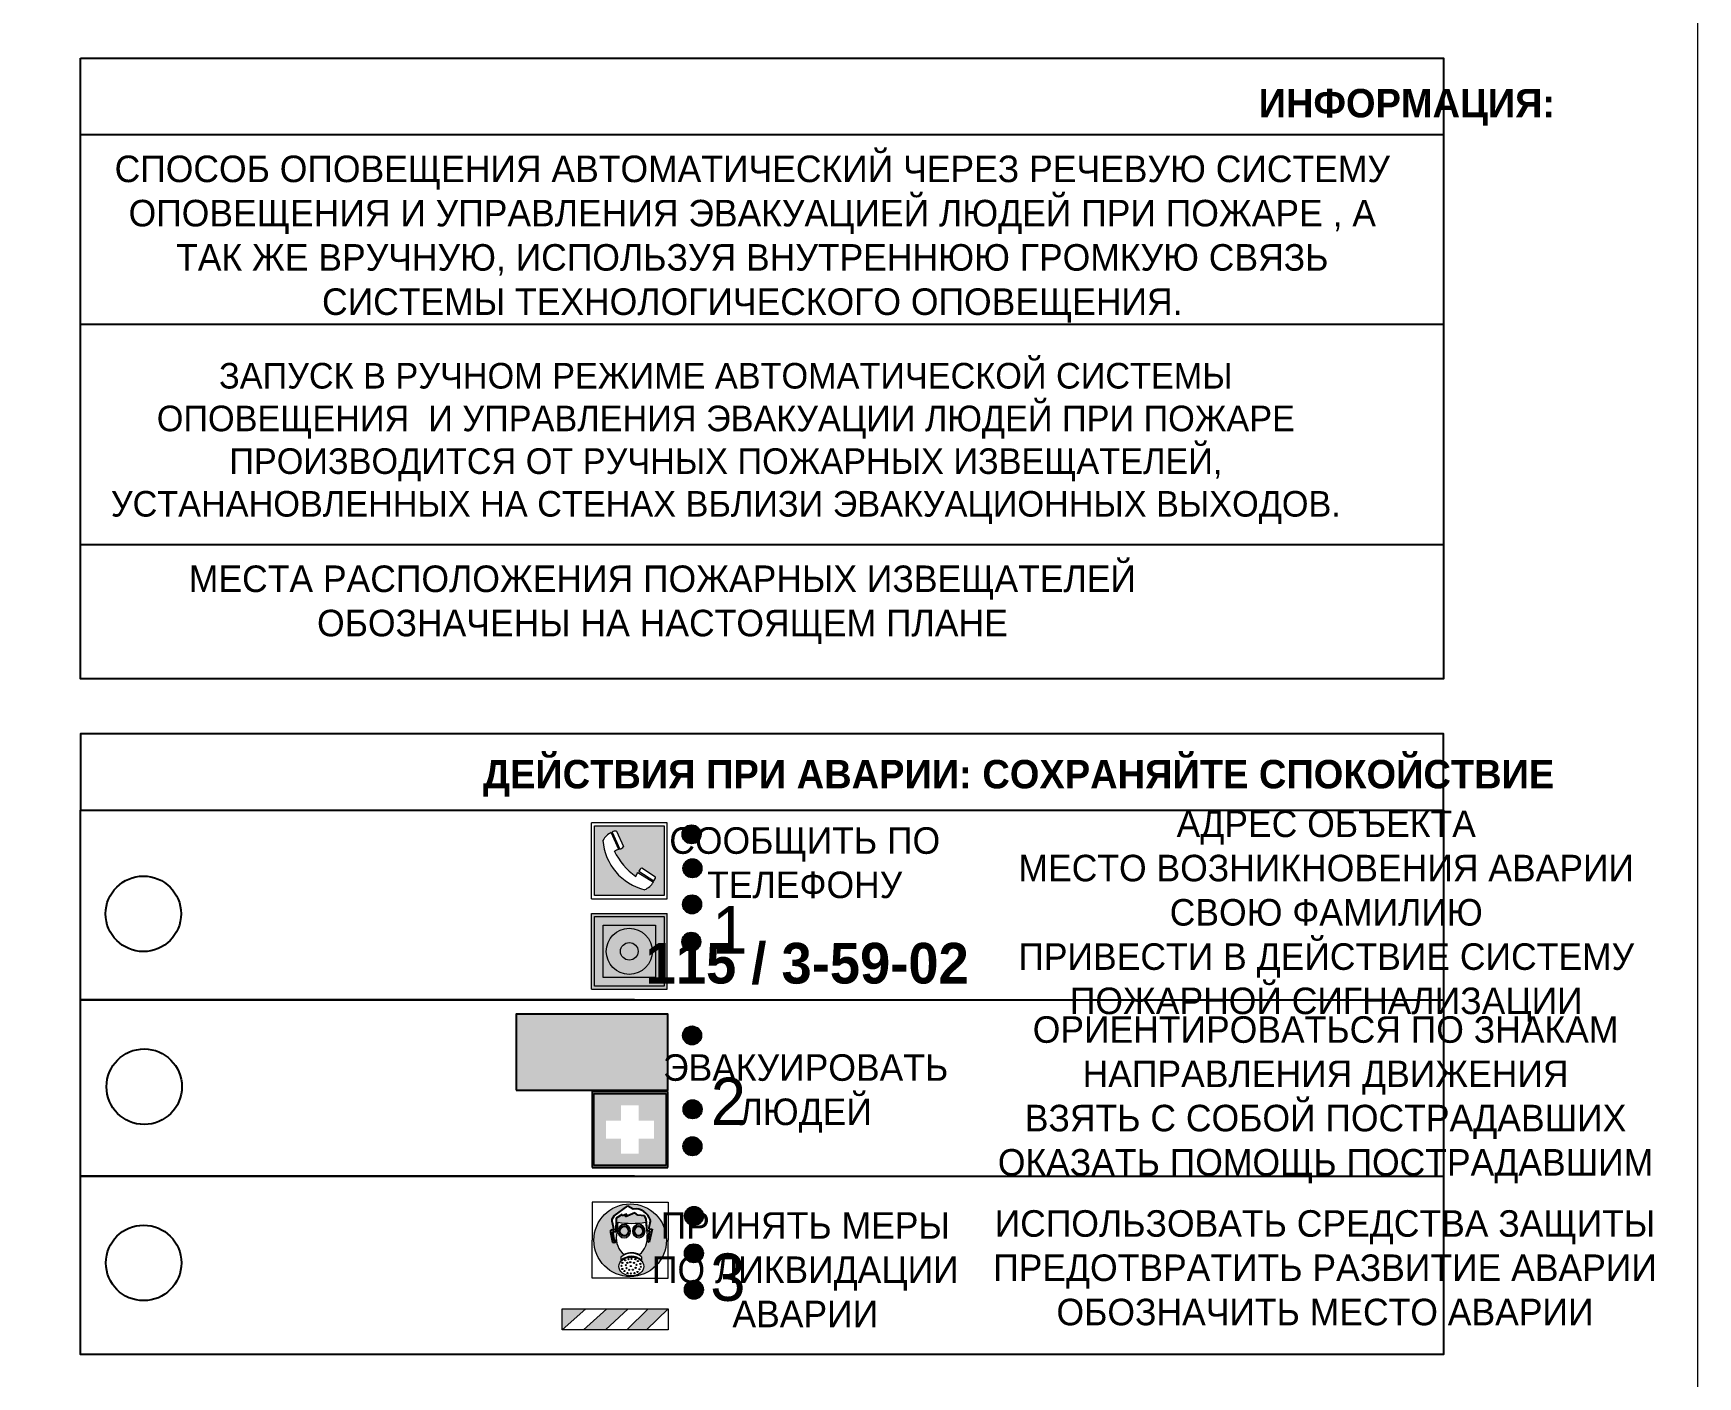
# Model space of a CAD drawing. Header units: millimetres. Extents: x 13114 to 67229, y 22859 to 38520.
# Drawn here: x 22987.8 to 23163.4, y 35655.9 to 35797.5 of the extents above; entities that cross this region are included whole.
import ezdxf

# ---------------------------------------------------------------- set-up
doc = ezdxf.new("R2010")
doc.units = ezdxf.units.MM
doc.styles.add('обычный', font='arial.ttf')

# ---------------------------------------------------------------- blocks, each defined once
blk = doc.blocks.new('A$C38D26F80')
h = blk.add_hatch(color=5)
h.dxf.hatch_style = 1
h.paths.add_polyline_path([(-8.77, -4.48, 1), (-0.19, -4.48, 1)])
h.paths.add_polyline_path([(-6.75, -3.58), (-6.75, -3.31), (-6.62, -3.22), (-6.5, -3.22), (-6.42, -3.3), (-6.39, -3.28), (-6.59, -2.23), (-6.59, -2.01), (-6.38, -1.58), (-4.76, -0.4), (-4.13, -0.79, -0.362848), (-2.1, -2.1, -0.201049), (-2.17, -2.48, 0.085434), (-2.26, -3.13), (-1.9, -3.16), (-2.25, -4.7), (-2.4, -4.59), (-2.43, -4.34), (-2.36, -4.34), (-2.14, -3.34), (-2.47, -3.42), (-2.58, -1.95), (-2.77, -1.58), (-3.58, -1.52), (-3.92, -1.26), (-5.05, -1.73), (-4.87, -1.39), (-5.41, -1.6), (-5.41, -1.46), (-6.13, -1.87), (-6.18, -3.5), (-6.56, -3.47), (-6.37, -4.59), (-6.16, -4.43), (-6.16, -4.66), (-6.36, -4.79), (-6.37, -4.8), (-6.51, -4.76)], flags=16)
h.paths.add_polyline_path([(-6.51, -4.76), (-6.36, -4.79), (-6.37, -4.8)], flags=0)
h.paths.add_polyline_path([(-5.92, -2.34, 0.089508), (-2.67, -2.35), (-2.48, -3.88, -0.268602), (-3.4, -6.18, 0.262449), (-5.2, -6.18, -0.268602), (-6.11, -3.88)], flags=16)
edge = h.paths.add_edge_path(flags=16)
edge.add_ellipse((-5.19, -3.41), major_axis=(0, 0.842), ratio=0.848992, start_angle=0, end_angle=360)
edge = h.paths.add_edge_path(flags=0)
edge.add_ellipse((-5.19, -3.39), major_axis=(0, 0.665), ratio=0.853798, start_angle=0, end_angle=360)
edge = h.paths.add_edge_path(flags=0)
edge.add_ellipse((-5.19, -3.4), major_axis=(0, 0.528), ratio=0.864094, start_angle=0, end_angle=360)
edge = h.paths.add_edge_path(flags=16)
edge.add_ellipse((-3.47, -3.4), major_axis=(0, 0.842), ratio=0.848992, start_angle=0, end_angle=360)
h.paths.add_polyline_path([(-3.13, -6.45), (-3.13, -6.84, 0.383174), (-5.57, -6.85), (-5.57, -6.49, -0.369952)], flags=16)
edge = h.paths.add_edge_path(flags=0)
edge.add_ellipse((-3.47, -3.39), major_axis=(0, 0.665), ratio=0.853798, start_angle=0, end_angle=360)
edge = h.paths.add_edge_path(flags=0)
edge.add_ellipse((-3.47, -3.4), major_axis=(0, 0.528), ratio=0.864094, start_angle=0, end_angle=360)
edge = h.paths.add_edge_path(flags=16)
edge.add_ellipse((-4.34, -7.57), major_axis=(-1.48, 0), ratio=0.744955, start_angle=0, end_angle=360)
h.paths.add_polyline_path([(-5.01, -6.85, -1), (-5.15, -6.85, -1)], flags=0)
h.paths.add_polyline_path([(-5.33, -7.14, -1), (-5.47, -7.14, -1)], flags=0)
h.paths.add_polyline_path([(-4.61, -6.71, -1), (-4.74, -6.71, -1)], flags=16)
h.paths.add_polyline_path([(-5.43, -7.51, -1), (-5.57, -7.51, -1)], flags=0)
h.paths.add_polyline_path([(-4.26, -6.67, -1), (-4.4, -6.67, -1)], flags=16)
h.paths.add_polyline_path([(-4.74, -7.14, -1), (-4.88, -7.14, -1)], flags=0)
h.paths.add_polyline_path([(-4.93, -7.43, -1), (-5.07, -7.43, -1)], flags=0)
h.paths.add_polyline_path([(-4.41, -7.07, -1), (-4.54, -7.07, -1)], flags=0)
h.paths.add_polyline_path([(-5.33, -7.87, -1), (-5.46, -7.87, -1)], flags=0)
h.paths.add_polyline_path([(-3.8, -6.71, -1), (-3.94, -6.71, -1)], flags=16)
h.paths.add_polyline_path([(-4.85, -7.78, -1), (-4.98, -7.78, -1)], flags=0)
h.paths.add_polyline_path([(-3.96, -7.14, -1), (-4.1, -7.14, -1)], flags=0)
h.paths.add_polyline_path([(-4.33, -7.53, -1), (-4.47, -7.53, -1)], flags=0)
h.paths.add_polyline_path([(-5.09, -8.12, -1), (-5.23, -8.12, -1)], flags=0)
h.paths.add_polyline_path([(-3.5, -6.94, -1), (-3.64, -6.94, -1)], flags=0)
h.paths.add_polyline_path([(-4.54, -7.97, -1), (-4.68, -7.97, -1)], flags=0)
h.paths.add_polyline_path([(-3.66, -7.39, -1), (-3.8, -7.39, -1)], flags=0)
h.paths.add_polyline_path([(-4.73, -8.35, -1), (-4.86, -8.35, -1)], flags=0)
h.paths.add_polyline_path([(-4.09, -7.96, -1), (-4.23, -7.96, -1)], flags=0)
h.paths.add_polyline_path([(-3.77, -7.74, -1), (-3.91, -7.74, -1)], flags=0)
h.paths.add_polyline_path([(-3.22, -7.27, -1), (-3.35, -7.27, -1)], flags=0)
h.paths.add_polyline_path([(-4.34, -8.4, -1), (-4.47, -8.4, -1)], flags=0)
h.paths.add_polyline_path([(-3.16, -7.61, -1), (-3.3, -7.61, -1)], flags=0)
h.paths.add_polyline_path([(-3.9, -8.35, -1), (-4.04, -8.35, -1)], flags=0)
h.paths.add_polyline_path([(-3.32, -7.91, -1), (-3.46, -7.91, -1)], flags=0)
h.paths.add_polyline_path([(-3.55, -8.23, -1), (-3.69, -8.23, -1)], flags=0)
at = {"color": 5, "lineweight": 5}
for p, q in [((-4.48, 0), (-8.96, 0)), ((-8.96, 0), (-8.96, -4.48)), ((-4.48, 0), (0, 0)), ((0, 0), (0, -4.48)), ((-6.59, -2.01), (-6.38, -1.58)), ((-6.38, -1.58), (-4.76, -0.4)), ((-6.13, -1.87), (-6.18, -3.5)), ((-5.41, -1.46), (-6.13, -1.87)), ((-4.87, -1.39), (-5.41, -1.6)), ((-5.41, -1.6), (-5.41, -1.46)), ((-3.92, -1.26), (-5.05, -1.73)), ((-5.05, -1.73), (-4.87, -1.39)), ((-4.76, -0.4), (-4.13, -0.79)), ((-3.58, -1.52), (-3.92, -1.26)), ((-2.77, -1.58), (-3.58, -1.52)), ((-2.58, -1.95), (-2.77, -1.58)), ((-2.47, -3.42), (-2.58, -1.95)), ((-6.75, -3.31), (-6.62, -3.22)), ((-6.75, -3.58), (-6.75, -3.31)), ((-6.51, -4.76), (-6.75, -3.58)), ((-6.62, -3.22), (-6.5, -3.22)), ((-6.59, -2.23), (-6.59, -2.01)), ((-6.39, -3.28), (-6.59, -2.23)), ((-6.18, -3.5), (-6.56, -3.47)), ((-6.56, -3.47), (-6.37, -4.59)), ((-6.5, -3.22), (-6.42, -3.3)), ((-6.42, -3.3), (-6.39, -3.28)), ((-5.92, -2.34), (-6.11, -3.88)), ((-2.67, -2.34), (-2.48, -3.88)), ((-2.14, -3.34), (-2.47, -3.42)), ((-2.36, -4.34), (-2.14, -3.34)), ((-1.9, -3.16), (-2.26, -3.13)), ((-2.25, -4.7), (-1.9, -3.16)), ((-8.96, -8.96), (-8.96, -4.48)), ((-6.37, -4.8), (-6.51, -4.76)), ((-6.37, -4.59), (-6.16, -4.43)), ((-6.16, -4.66), (-6.37, -4.8)), ((-6.16, -4.43), (-6.16, -4.66)), ((-2.43, -4.34), (-2.4, -4.59)), ((-2.43, -4.34), (-2.36, -4.34)), ((-2.4, -4.59), (-2.25, -4.7)), ((0, -8.96), (0, -4.48)), ((-5.57, -6.49), (-5.57, -6.85)), ((-3.13, -6.45), (-3.13, -6.84)), ((-4.48, -8.96), (-8.96, -8.96)), ((-4.48, -8.96), (0, -8.96))]:
    blk.add_line(p, q, dxfattribs=at)
at = {"color": 5}
for p, q in [((-6.59, -2.01), (-6.38, -1.58)), ((-6.38, -1.58), (-4.76, -0.4)), ((-6.13, -1.87), (-6.18, -3.5)), ((-5.41, -1.46), (-6.13, -1.87)), ((-4.87, -1.39), (-5.41, -1.6)), ((-5.41, -1.6), (-5.41, -1.46)), ((-3.92, -1.26), (-5.05, -1.73)), ((-5.05, -1.73), (-4.87, -1.39)), ((-4.76, -0.4), (-4.13, -0.79)), ((-3.58, -1.52), (-3.92, -1.26)), ((-2.77, -1.58), (-3.58, -1.52)), ((-2.58, -1.95), (-2.77, -1.58)), ((-2.47, -3.42), (-2.58, -1.95)), ((-6.75, -3.31), (-6.62, -3.22)), ((-6.75, -3.58), (-6.75, -3.31)), ((-6.51, -4.76), (-6.75, -3.58)), ((-6.62, -3.22), (-6.5, -3.22)), ((-6.59, -2.23), (-6.59, -2.01)), ((-6.39, -3.28), (-6.59, -2.23)), ((-6.18, -3.5), (-6.56, -3.47)), ((-6.56, -3.47), (-6.37, -4.59)), ((-6.5, -3.22), (-6.42, -3.3)), ((-6.42, -3.3), (-6.39, -3.28)), ((-2.14, -3.34), (-2.47, -3.42)), ((-2.36, -4.34), (-2.14, -3.34)), ((-2.26, -3.13), (-1.9, -3.16)), ((-1.9, -3.16), (-2.25, -4.7)), ((-6.37, -4.8), (-6.51, -4.76)), ((-6.36, -4.79), (-6.51, -4.76)), ((-6.37, -4.59), (-6.16, -4.43)), ((-6.16, -4.66), (-6.37, -4.8)), ((-6.16, -4.66), (-6.36, -4.79)), ((-6.16, -4.43), (-6.16, -4.66)), ((-2.4, -4.59), (-2.43, -4.34)), ((-2.43, -4.34), (-2.36, -4.34)), ((-2.25, -4.7), (-2.4, -4.59))]:
    blk.add_line(p, q, dxfattribs=at)
at = {"color": 5, "lineweight": 5}
for centre, radius in [((-4.48, -4.48), 4.29), ((-5.5, -7.51), 0.0678), ((-5.4, -7.14), 0.0678), ((-5.4, -7.87), 0.0678), ((-5.08, -6.85), 0.0678), ((-5, -7.43), 0.0678), ((-4.91, -7.78), 0.0678), ((-4.81, -7.14), 0.0678), ((-4.67, -6.71), 0.0678), ((-4.47, -7.07), 0.0678), ((-4.4, -7.53), 0.0678), ((-4.33, -6.67), 0.0678), ((-4.03, -7.14), 0.0678), ((-3.87, -6.71), 0.0678), ((-3.84, -7.74), 0.0678), ((-3.73, -7.39), 0.0678), ((-3.57, -6.94), 0.0678), ((-3.39, -7.91), 0.0678), ((-3.28, -7.27), 0.0678), ((-3.23, -7.61), 0.0678), ((-5.16, -8.12), 0.0678), ((-4.79, -8.35), 0.0678), ((-4.61, -7.97), 0.0678), ((-4.4, -8.4), 0.0678), ((-4.16, -7.96), 0.0678), ((-3.97, -8.35), 0.0678), ((-3.62, -8.23), 0.0678)]:
    blk.add_circle(centre, radius, dxfattribs=at)
at = {"color": 5}
for centre, radius, start, end in [((-3.89, -2.66), 1.88, 17.387, 97.1599), ((-0.35, -3.07), 1.91, 162.2553, 181.7878), ((-2.6, -2.2), 0.511, 326.3906, 11.8614)]:
    blk.add_arc(centre, radius, start, end, dxfattribs=at)
at = {"color": 5, "lineweight": 5}
for centre, radius, start, end in [((-3.66, -4.24), 2.47, 171.573, 231.7124), ((-4.28, 6.66), 9.15, 259.6987, 280.1569), ((-4.93, -4.24), 2.47, 308.2876, 8.427), ((-0.47, -3.05), 1.79, 161.5846, 182.4584), ((-2.6, -2.2), 0.513, 326.4781, 11.7739), ((-4.33, -7.88), 1.87, 50.358, 131.5662), ((-4.34, -8.2), 1.82, 48.4943, 132.3565), ((-4.3, -7.78), 1.83, 60.5889, 119.4111)]:
    blk.add_arc(centre, radius, start, end, dxfattribs=at)
for centre, major_axis, ratio in [((-5.19, -3.41), (0, 0.842), 0.848992), ((-5.19, -3.39), (0, 0.665), 0.853798), ((-5.19, -3.4), (0, 0.528), 0.864094), ((-3.47, -3.4), (0, 0.842), 0.848992), ((-3.47, -3.39), (0, 0.665), 0.853798), ((-3.47, -3.4), (0, 0.528), 0.864094), ((-4.34, -7.57), (-1.48, 0), 0.744955)]:
    blk.add_ellipse(centre, major_axis=major_axis, ratio=ratio, dxfattribs=at)
blk = doc.blocks.new('A$C47DD6509')
at = {"lineweight": 5}
for points in [[(-8.69, 0), (-11.19, 0), (-11.19, -2.22)], [(-4.22, 0), (-6.45, 0), (-8.91, -2.22), (-6.61, -2.22)], [(0, 0), (-2.09, 0), (-4.36, -2.22), (-2.29, -2.22)]]:
    blk.add_hatch(color=242, dxfattribs=at).paths.add_polyline_path(points)
at = {"color": 242, "lineweight": 5}
for p, q in [((-11.19, -2.22), (-8.69, 0)), ((-11.19, -2.22), (-11.19, 0)), ((-11.19, 0), (-8.69, 0)), ((-11.19, 0), (0, 0)), ((-8.91, -2.22), (-6.45, 0)), ((-6.61, -2.22), (-4.22, 0)), ((-4.36, -2.22), (-2.09, 0)), ((-2.29, -2.22), (0, 0)), ((0, 0), (0, -2.22)), ((0, -2.22), (-11.19, -2.22))]:
    blk.add_line(p, q, dxfattribs=at)
blk = doc.blocks.new('A$C32E8229D')
at = {"true_color": 0xffffff}
blk.add_hatch(color=7, dxfattribs=at).paths.add_polyline_path([(0, 0), (0, -8), (16, -8), (16, 0)])
h = blk.add_hatch(color=126)
h.paths.add_polyline_path([(0.2, -0.2), (15.8, -0.2), (15.8, -7.8), (0.2, -7.8)])
h.paths.add_polyline_path([(13.49, -2.05), (12.08, -2.05), (11.37, -2.63, 0.162397), (11.29, -2.84), (11.29, -3.63), (10.35, -3.63), (10.35, -4.05), (11.68, -4.05), (11.68, -3.48), (12.26, -4.28), (11.29, -5.1), (11.29, -6.78), (11.85, -6.78), (11.85, -5.44), (12.8, -4.64), (12.8, -5.94), (14.46, -5.94), (14.46, -5.39), (13.45, -5.39), (13.45, -3.97), (12.46, -2.59), (13.15, -2.59), (13.69, -3.34), (14.18, -3)], flags=16)
h.paths.add_polyline_path([(10.74, -1.82, 1), (11.8, -1.82, 1)], flags=16)
h.paths.add_polyline_path([(9.39, -3.59), (5.99, -3.59), (6.56, -3.03), (5.91, -3.03), (5.1, -3.83), (5.91, -4.64), (6.56, -4.64), (5.99, -4.09), (9.39, -4.09)], flags=16)
h.paths.add_polyline_path([(4.29, -1.08), (1.72, -1.08), (1.72, -6.6), (4.29, -6.6)], flags=16)
at = {"color": 126}
blk.add_lwpolyline([(16, -8), (0, -8), (0, 0), (16, 0)], close=True, dxfattribs=at)
blk = doc.blocks.new('A$C18900ED3')
h = blk.add_hatch(color=126)
h.paths.add_polyline_path([(-0.18, -0.18), (-7.02, -0.18), (-7.02, -7.02), (-0.18, -7.02)])
h.paths.add_polyline_path([(-5.89, -4.46), (-5.89, -2.77), (-4.46, -2.77), (-4.46, -1.31), (-2.77, -1.31), (-2.77, -2.77), (-1.33, -2.77), (-1.33, -4.46), (-2.77, -4.46), (-2.77, -5.89), (-4.46, -5.89), (-4.46, -4.46)], flags=16)
at = {"color": 126}
for p, q in [((-7.2, 0), (-7.2, -7.2)), ((0, 0), (-7.2, 0)), ((0, -7.2), (0, 0)), ((-7.02, -7.02), (-7.02, -0.18)), ((-7.02, -0.18), (-0.18, -0.18)), ((-0.18, -0.18), (-0.18, -7.02)), ((-7.2, -7.2), (0, -7.2)), ((-0.18, -7.02), (-7.02, -7.02))]:
    blk.add_line(p, q, dxfattribs=at)
blk = doc.blocks.new('A$C456E1F9C')
at = {"lineweight": 5}
h = blk.add_hatch(color=242, dxfattribs=at)
h.paths.add_polyline_path([(0.51, -1.47), (0.51, -13.26), (12.29, -13.26), (12.29, -1.47)])
h.paths.add_polyline_path([(5.42, -4.95, -0.254479), (4.78, -5.4), (3.52, -2.53, -0.209735), (4.23, -2.4)], flags=16)
h.paths.add_polyline_path([(8.53, -8.6), (10.87, -10.17), (10.54, -10.76), (8.03, -9.13, -0.192251)], flags=16)
h.paths.add_polyline_path([(4.61, -5.49, 0.005518), (3.87, -5.72, 0.128647), (7.49, -10.01, 0.00809), (7.83, -9.33), (10.47, -10.97, -0.16736), (8.99, -12.25, -0.327862), (1.95, -3.95, -0.166952), (3.36, -2.62)], flags=16)
at = {"color": 242, "lineweight": 5}
for p, q in [((0, -13.77), (0, -0.97)), ((12.8, -0.97), (0, -0.97)), ((4.61, -5.49), (3.36, -2.62)), ((3.52, -2.53), (4.78, -5.4)), ((4.23, -2.4), (5.42, -4.95)), ((12.8, -13.77), (12.8, -0.97)), ((7.83, -9.33), (10.47, -10.97)), ((8.03, -9.13), (10.54, -10.76)), ((10.81, -10.12), (8.53, -8.6)), ((10.54, -10.76), (10.8, -10.3)), ((10.8, -10.3), (10.81, -10.12)), ((0, -13.77), (12.8, -13.77))]:
    blk.add_line(p, q, dxfattribs=at)
blk.add_lwpolyline([(0.51, -1.47), (12.29, -1.47), (12.29, -13.26), (0.51, -13.26)], close=True, dxfattribs=at)
for centre, radius, start, end in [((4.59, -5.34), 2.99, 114.2845, 152.1974), ((4.02, -3.27), 0.891, 76.3284, 123.7092), ((11.12, -3.31), 9.19, 183.9915, 256.6009), ((14.98, -39.1), 35.17, 107.1487, 108.4135), ((4.68, -4.59), 0.824, 276.9621, 334.0723), ((13.86, -0.94), 11.08, 205.5536, 234.8762), ((-13.31, 0.8), 23.44, 332.5487, 334.4027), ((8.94, -9.5), 0.989, 114.4092, 157.9388), ((7.87, -9.46), 3, 291.9291, 329.9329)]:
    blk.add_arc(centre, radius, start, end, dxfattribs=at)
blk = doc.blocks.new('A$C54414219')
at = {"true_color": 0xffffff}
h = blk.add_hatch(color=7, dxfattribs=at)
h.paths.add_polyline_path([(2.39, -9.45), (2.39, -18.3), (11.23, -18.3), (11.23, -9.45)], flags=0)
h.paths.add_polyline_path([(10.71, -13.87, -1), (2.92, -13.87, -1)], flags=0)
h.paths.add_polyline_path([(8.3, -13.87, -1), (5.33, -13.87, -1)], flags=0)
h.paths.add_polyline_path([(0.41, -7.47), (0.41, -20.27), (13.21, -20.27), (13.21, -7.47)])
h.paths.add_polyline_path([(0.92, -19.77), (12.71, -19.77), (12.71, -7.98), (0.92, -7.98)], flags=16)
h.paths.add_polyline_path([(11.23, -9.45), (11.23, -18.3), (2.39, -18.3), (2.39, -9.45)], flags=0)
at = {"lineweight": 5}
h = blk.add_hatch(color=242, dxfattribs=at)
h.paths.add_polyline_path([(12.71, -7.98), (0.92, -7.98), (0.92, -19.77), (12.71, -19.77)])
h.paths.add_polyline_path([(11.23, -18.3), (2.39, -18.3), (2.39, -9.45), (11.23, -9.45)], flags=16)
h.paths.add_polyline_path([(10.71, -13.87, -1), (2.92, -13.87, -1)], flags=0)
h.paths.add_polyline_path([(8.3, -13.87, -1), (5.33, -13.87, -1)], flags=0)
at = {"true_color": 0xffffff}
h = blk.add_hatch(color=7, dxfattribs=at)
h.paths.add_polyline_path([(2.39, -9.45), (2.39, -18.3), (11.23, -18.3), (11.23, -9.45)])
h.paths.add_polyline_path([(10.71, -13.87, -1), (2.92, -13.87, -1)], flags=16)
h.paths.add_polyline_path([(8.3, -13.87, -1), (5.33, -13.87, -1)], flags=0)
at = {"lineweight": 5}
h = blk.add_hatch(color=242, dxfattribs=at)
h.paths.add_polyline_path([(2.92, -13.87, 1), (10.71, -13.87, 1)])
h.paths.add_polyline_path([(8.3, -13.87, -1), (5.33, -13.87, -1)], flags=16)
at = {"color": 242, "lineweight": 5}
for p, q in [((0.41, -20.27), (0.41, -7.47)), ((0.41, -7.47), (13.21, -7.47)), ((0.41, -7.47), (13.21, -7.47)), ((13.21, -20.27), (13.21, -7.47)), ((0.41, -20.27), (13.21, -20.27))]:
    blk.add_line(p, q, dxfattribs=at)
for points in [[(0.92, -7.98), (12.71, -7.98), (12.71, -19.77), (0.92, -19.77)], [(2.39, -9.45), (11.23, -9.45), (11.23, -18.3), (2.39, -18.3)]]:
    blk.add_lwpolyline(points, close=True, dxfattribs=at)
for radius in [3.89, 1.49]:
    blk.add_circle((6.81, -13.87), radius, dxfattribs=at)

msp = doc.modelspace()

# ---------------------------------------------------------------- hatches: boundary and pattern name
at = {"lineweight": 0}
h = msp.add_hatch(color=256, dxfattribs=at)
h.dxf.hatch_style = 1
h.paths.add_polyline_path([(23056.27, 35713.08, 1), (23058.2, 35713.08, 1)])
h = msp.add_hatch(color=256, dxfattribs=at)
h.dxf.hatch_style = 1
h.paths.add_polyline_path([(23056.38, 35709.5, 1), (23058.31, 35709.5, 1)])
h = msp.add_hatch(color=256, dxfattribs=at)
h.dxf.hatch_style = 1
h.paths.add_polyline_path([(23056.34, 35705.69, 1), (23058.27, 35705.69, 1)])
h = msp.add_hatch(color=256, dxfattribs=at)
h.dxf.hatch_style = 1
h.paths.add_polyline_path([(23056.25, 35701.76, 1), (23058.19, 35701.76, 1)])
h = msp.add_hatch(color=256, dxfattribs=at)
h.dxf.hatch_style = 1
h.paths.add_polyline_path([(23056.34, 35691.87, 1), (23058.27, 35691.87, 1)])
h = msp.add_hatch(color=256, dxfattribs=at)
h.dxf.hatch_style = 1
h.paths.add_polyline_path([(23056.38, 35684.09, 1), (23058.31, 35684.09, 1)])
h = msp.add_hatch(color=256, dxfattribs=at)
h.dxf.hatch_style = 1
h.paths.add_polyline_path([(23056.37, 35680.19, 1), (23058.3, 35680.19, 1)])
h = msp.add_hatch(color=256, dxfattribs=at)
h.dxf.hatch_style = 1
h.paths.add_polyline_path([(23056.53, 35672.84, 1), (23058.46, 35672.84, 1)])
h = msp.add_hatch(color=256, dxfattribs=at)
h.dxf.hatch_style = 1
h.paths.add_polyline_path([(23056.52, 35668.9, 1), (23058.46, 35668.9, 1)])
h = msp.add_hatch(color=256, dxfattribs=at)
h.dxf.hatch_style = 1
h.paths.add_polyline_path([(23056.53, 35665.06, 1), (23058.46, 35665.06, 1)])

# ---------------------------------------------------------------- linework, layer by layer
at = {"color": 5, "lineweight": 0}
msp.add_lwpolyline([(22563.37, 35554.67), (23163.37, 35554.67), (23163.37, 35949.67), (22563.37, 35949.67)], close=True, dxfattribs=at)
at = {"color": 0}
msp.add_lwpolyline([(22992.79, 35794.93), (23136.56, 35794.93), (23136.56, 35729.48), (22992.79, 35729.48)], close=True, dxfattribs=at)
for points in [[(22992.79, 35786.88), (23136.56, 35786.88)], [(22992.79, 35766.88), (23136.56, 35766.88)], [(22992.79, 35743.63), (23136.56, 35743.63)]]:
    msp.add_lwpolyline(points, dxfattribs=at)
for points in [[(22992.79, 35715.62), (23136.56, 35715.62), (23136.56, 35723.67), (22992.79, 35723.67)], [(22992.79, 35715.62), (23136.56, 35715.62), (23136.56, 35658.22), (22992.79, 35658.22)]]:
    msp.add_lwpolyline(points, close=True)
for points in [[(23051.21, 35695.62), (22992.79, 35695.62), (23136.56, 35695.62)], [(23051.21, 35677.05), (22992.79, 35677.05), (23136.56, 35677.05)]]:
    msp.add_lwpolyline(points)
for centre, radius in [((23057.24, 35713.08), 0.966), ((23057.34, 35709.5), 0.966), ((22999.42, 35704.7), 3.98), ((23057.3, 35705.69), 0.966), ((23057.22, 35701.76), 0.966), ((23057.3, 35691.87), 0.966), ((22999.51, 35686.47), 3.98), ((23057.35, 35684.09), 0.966), ((23057.34, 35680.19), 0.966), ((23057.5, 35672.84), 0.966), ((22999.45, 35667.89), 3.98), ((23057.49, 35668.9), 0.966), ((23057.49, 35665.06), 0.966)]:
    msp.add_circle(centre, radius)

# ---------------------------------------------------------------- block references
for name, p, xscale, yscale, zscale in [('A$C456E1F9C', (23046.68, 35714.9), 0.625, 0.625, 0.625), ('A$C54414219', (23046.42, 35709.41), 0.625, 0.625, 0.625), ('A$C18900ED3', (23054.75, 35685.95), 1.111111111007631, 1.111111111007631, 1.111111111007631), ('A$C38D26F80', (23054.77, 35674.28), 0.8928571427240968, 0.8928571427240968, 0.8928571427240968)]:
    msp.add_blockref(name, p, dxfattribs=dict(xscale=xscale, yscale=yscale, zscale=zscale))
at = {"xscale": -1}
msp.add_blockref('A$C32E8229D', (23054.75, 35694.1), dxfattribs=at)
at = {"color": 242, "true_color": 0xc1121c}
msp.add_blockref('A$C47DD6509', (23054.77, 35663.06), dxfattribs=at)

# ---------------------------------------------------------------- texts
at = {"lineweight": 0, "attachment_point": 5, "style": 'обычный'}
for s, insert, char_height, width in [('{\\fProxima Nova Rg|b1|i0|c204|p2;ИНФОРМАЦИЯ:\\H1.1997x; }', (23132.7, 35789.74), 3, 175.1736), ('{\\fProxima Nova Rg|b0|i0|c204|p2;СПОСОБ ОПОВЕЩЕНИЯ АВТОМАТИЧЕСКИЙ ЧЕРЕЗ РЕЧЕВУЮ СИСТЕМУ ОПОВЕЩЕНИЯ И УПРАВЛЕНИЯ ЭВАКУАЦИЕЙ ЛЮДЕЙ ПРИ ПОЖАРЕ , А ТАК ЖЕ ВРУЧНУЮ, ИСПОЛЬЗУЯ ВНУТРЕННЮЮ ГРОМКУЮ СВЯЗЬ СИСТЕМЫ ТЕХНОЛОГИЧЕСКОГО ОПОВЕЩЕНИЯ.}', (23063.65, 35775.84), 2.8, 137.0334), ('{\\fProxima Nova Rg|b0|i0|c204|p2;\\P\\pt8.1;ЗАПУСК В РУЧНОМ РЕЖИМЕ АВТОМАТИЧЕСКОЙ СИСТЕМЫ ОПОВЕЩЕНИЯ  И УПРАВЛЕНИЯ ЭВАКУАЦИИ ЛЮДЕЙ ПРИ ПОЖАРЕ ПРОИЗВОДИТСЯ ОТ РУЧНЫХ ПОЖАРНЫХ ИЗВЕЩАТЕЛЕЙ, УСТАНАНОВЛЕННЫХ НА СТЕНАХ ВБЛИЗИ ЭВАКУАЦИОННЫХ ВЫХОДОВ. }', (23060.86, 35756.54), 2.7, 131.4512), ('\\pt8.4;{\\fProxima Nova Rg|b0|i0|c204|p2;\\PМЕСТА РАСПОЛОЖЕНИЯ ПОЖАРНЫХ ИЗВЕЩАТЕЛЕЙ ОБОЗНАЧЕНЫ НА НАСТОЯЩЕМ ПЛАНЕ}', (23054.17, 35739.62), 2.8, 118.5618), ('{\\fProxima Nova Rg|b1|i0|c204|p2;ДЕЙСТВИЯ ПРИ АВАРИИ: СОХРАНЯЙТЕ СПОКОЙСТВИЕ\\H1.6644x; }', (23091.74, 35718.99), 3, 175.1736), ('\\pi-8.4,l8.4,t8.4;{\\fProxima Nova Rg|b0|i0|c204|p2;АДРЕС ОБЪЕКТА\\PМЕСТО ВОЗНИКНОВЕНИЯ АВАРИИ\\PСВОЮ ФАМИЛИЮ\\PПРИВЕСТИ В ДЕЙСТВИЕ СИСТЕМУ \\PПОЖАРНОЙ СИГНАЛИЗАЦИИ}', (23124.19, 35704.45), 2.8, 126.6484), ('{\\fProxima Nova Rg|b0|i0|c204|p2;СООБЩИТЬ ПО \\PТЕЛЕФОНУ}', (23069.18, 35710.07), 2.8, 126.6484), ('{\\fProxima Nova Rg|b0|i0|c204|p2;1\\H1.1667x; }', (23061.28, 35703.01), 5, 126.6484), ('{\\fProxima Nova Rg|b1|i0|c0|p2;\\H1.0714x;115 / 3-59-02\\H1.2822x; }', (23069.44, 35699.43), 4, 126.6484), ('\\pi-8.4,l8.4,t8.4;{\\fProxima Nova Rg|b0|i0|c204|p2;ОРИЕНТИРОВАТЬСЯ ПО ЗНАКАМ \\PНАПРАВЛЕНИЯ ДВИЖЕНИЯ\\PВЗЯТЬ С СОБОЙ ПОСТРАДАВШИХ\\PОКАЗАТЬ ПОМОЩЬ ПОСТРАДАВШИМ}', (23124.12, 35685.09), 2.8, 126.6484), ('{\\fProxima Nova Rg|b0|i0|c204|p2;ЭВАКУИРОВАТЬ \\PЛЮДЕЙ}', (23069.28, 35685.75), 2.8, 126.6484), ('{\\fProxima Nova Rg|b0|i0|c204|p2;2\\H1.1967x; }', (23061.13, 35684.92), 5, 126.6484), ('{\\fProxima Nova Rg|b0|i0|c204|p2;ПРИНЯТЬ МЕРЫ \\PПО ЛИКВИДАЦИИ \\PАВАРИИ}', (23069.24, 35667.17), 2.8, 126.6484), ('\\pi-8.4,l8.4,t8.4;{\\fProxima Nova Rg|b0|i0|c204|p2;ИСПОЛЬЗОВАТЬ СРЕДСТВА ЗАЩИТЫ \\PПРЕДОТВРАТИТЬ РАЗВИТИЕ АВАРИИ\\PОБОЗНАЧИТЬ МЕСТО АВАРИИ}', (23124.06, 35667.36), 2.8, 126.6484), ('{\\fProxima Nova Rg|b0|i0|c204|p2;3\\H1.1967x; }', (23061.07, 35666.35), 5, 126.6484)]:
    msp.add_mtext(s, dxfattribs=dict(at, insert=insert, char_height=char_height, width=width))

doc.saveas('drawing.dxf')
